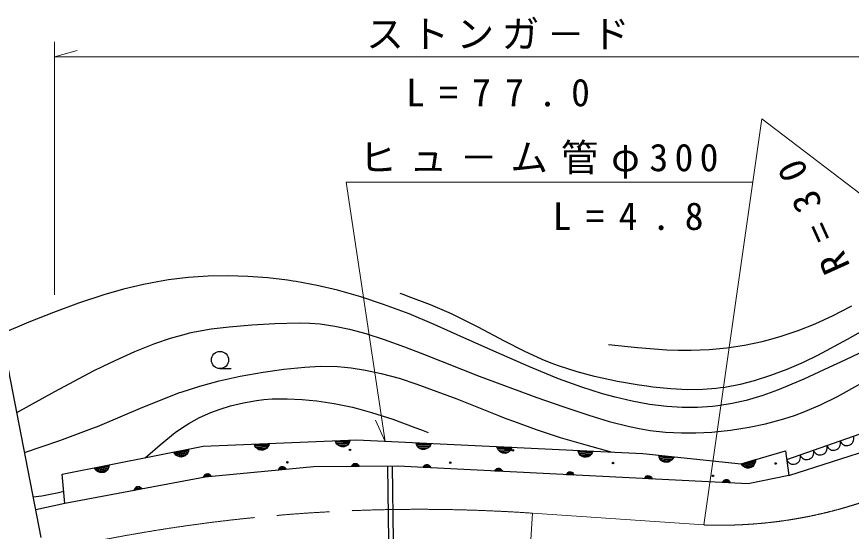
# Model space of a CAD drawing. Units: millimetres, scale not verified. Extents: x 40000 to 680000, y 20000 to 380000.
# Drawn here: x 67746 to 123205, y 269796 to 303981 of the extents above; entities that cross this region are included whole.
import ezdxf

# ---------------------------------------------------------------- set-up
doc = ezdxf.new("R2010")
doc.units = ezdxf.units.MM
doc.header["$LTSCALE"] = 1000
doc.linetypes.add('CHAIN', pattern=[18.5, 12, -1.5, 3.5, -1.5])
for name, color, linetype, lineweight in [('M-BGD', 7, 'Continuous', 25), ('M-BMK', 2, 'CHAIN', 13), ('M-BMK-OTRS', 5, 'Continuous', 25), ('M-OTRS', 6, 'Continuous', 25), ('M-STR-HTXT', 7, 'Continuous', 13), ('M-STR-STR3', 7, 'Continuous', 25)]:
    doc.layers.add(name, color=color, linetype=linetype, lineweight=lineweight)
doc.styles.add('ＭＳ ゴシック', font='')
doc.styles.get('ＭＳ ゴシック').set_extended_font_data('MS Gothic')

msp = doc.modelspace()

# ---------------------------------------------------------------- linework, layer by layer
at = {"layer": 'M-BGD'}
for p, q in [((81254, 280607), (82003, 280607)), ((92385, 274107), (92459, 269155)), ((92685, 274112), (92759, 269159)), ((70944, 271649), (69014, 271218))]:
    msp.add_line(p, q, dxfattribs=at)
for points in [[(123753, 281620), (122776, 281173), (121703, 280675), (120052, 279907), (118308, 279162), (117317, 278811), (116223, 278491), (115285, 278277), (114338, 278123), (114165, 278101), (113992, 278083), (112982, 278013), (111968, 278013), (110953, 278076), (109796, 278219), (108646, 278430), (107508, 278700), (107085, 278815), (106664, 278937), (105300, 279370), (103740, 279935), (101770, 280735), (99608, 281686), (97667, 282566), (95495, 283531), (93821, 284232), (92127, 284869), (90604, 285372), (89063, 285809), (87701, 286130), (86325, 286390), (86127, 286422), (85731, 286481), (84423, 286637), (83107, 286731), (81786, 286765), (80466, 286736), (79149, 286645), (77841, 286491), (77099, 286375), (76177, 286200), (74844, 285887), (73527, 285513), (71854, 284959), (70198, 284341), (68555, 283680), (66736, 282920)], [(124891, 283644), (122939, 282533), (120957, 281480), (120005, 281020), (118912, 280542), (117841, 280138), (116750, 279792), (115827, 279556), (114801, 279359), (114519, 279319), (114236, 279283), (113336, 279215), (112331, 279203), (111223, 279257), (110015, 279380), (109613, 279434), (109111, 279508), (107678, 279754), (106134, 280087), (104995, 280390), (103752, 280790), (103263, 280970), (102658, 281213), (101462, 281761), (100170, 282425), (98420, 283364), (96645, 284247), (95249, 284838), (93761, 285398), (93489, 285497), (93218, 285596)], [(107061, 282216), (109001, 282003), (110942, 281852), (111698, 281824), (112563, 281820), (113749, 281871), (114932, 281986), (116107, 282167), (117272, 282412), (117848, 282559), (118534, 282755), (119679, 283140), (120802, 283584), (121993, 284125), (123157, 284722), (123245, 284769)], [(67756, 277678), (70285, 279089), (72848, 280445), (73498, 280769), (74286, 281148), (75596, 281740), (76929, 282272), (77970, 282627), (79026, 282922), (79239, 282973), (79560, 283043), (80671, 283236), (81870, 283377), (82624, 283444), (83381, 283503), (84902, 283605), (86506, 283646), (87214, 283625), (87918, 283571), (88892, 283431), (89856, 283230), (90948, 282938), (92166, 282546), (93506, 282054), (94837, 281530), (98467, 280110), (102308, 278678), (104029, 278076), (105766, 277502), (107104, 277096), (108458, 276752), (109101, 276618), (109830, 276495), (110867, 276380), (111912, 276329), (112880, 276333), (113930, 276387), (115175, 276513), (116410, 276705), (117509, 276936), (118711, 277260), (119421, 277489), (120121, 277744), (121164, 278193), (122296, 278750), (123843, 279606)], [(118910, 274564), (125122, 276730), (128966, 279239), (132889, 282727)], [(68270, 275038), (70604, 275834), (72918, 276688), (73117, 276767), (73416, 276887), (75980, 277979), (78562, 279008), (78667, 279045), (79924, 279446), (81201, 279787), (82604, 280098), (84134, 280376), (85506, 280576), (86884, 280710), (87917, 280755), (89061, 280734), (89517, 280702), (89971, 280656), (90928, 280510), (91961, 280287), (93154, 279959), (94332, 279577), (96995, 278585), (99754, 277493), (100257, 277297), (100761, 277105), (102273, 276553), (103863, 276026), (105554, 275531), (107323, 275055)], [(76289, 274681), (77270, 275543), (78285, 276354), (78696, 276645), (79180, 276956), (79903, 277351), (80656, 277691), (81265, 277919), (81943, 278130), (82806, 278339), (83680, 278489), (84175, 278547), (84728, 278590), (85720, 278604), (86709, 278557), (87174, 278516), (87696, 278457), (88849, 278282), (90064, 278032), (90701, 277874), (91332, 277698), (92743, 277241), (94209, 276700), (94647, 276532), (95084, 276363)], [(70868, 272439), (70427, 272332), (69967, 272231), (69422, 272136), (68851, 272054)]]:
    msp.add_lwpolyline(points, dxfattribs=at)
msp.add_circle((81253, 281177), 570, dxfattribs=at)
for centre in [(122016, 275647), (122903, 275957), (120241, 275028), (121129, 275338), (119354, 274719)]:
    msp.add_arc(centre, 470, 199.2265, 19.2265, dxfattribs=at)
at = {"layer": 'M-BMK'}
msp.add_line((102025, 270999), (113395, 270217), dxfattribs=at)
for centre, radius, start, end in [((114466, 300198), 30000, 267.9553, 321.3786), ((94493, 161257), 110000, 86.07388, 100.92432)]:
    msp.add_arc(centre, radius, start, end, dxfattribs=at)
at = {"layer": 'M-BMK-OTRS'}
for points in [[(119054, 273512), (124864, 275363), (128533, 277809), (133598, 281760)], [(119054, 273512), (116343, 272952), (93066, 274113), (87473, 274089), (80266, 273398), (70944, 271649)]]:
    msp.add_lwpolyline(points, dxfattribs=at)
at = {"layer": 'M-OTRS'}
msp.add_line((69372, 269380), (64279, 295538), dxfattribs=at)
at = {"layer": 'M-STR-HTXT'}
for p, q in [((70261, 285508), (70261, 302313)), ((70261, 301313), (71761, 301733)), ((70261, 301313), (129179, 301313)), ((92238, 275767), (91599, 277188)), ((99968, 241505), (102025, 270999))]:
    msp.add_line(p, q, dxfattribs=at)
for points in [[(137904, 281472), (117269, 297203), (113395, 270217)], [(92238, 275767), (89642, 292987), (116652, 292987)]]:
    msp.add_lwpolyline(points, dxfattribs=at)
at = {"layer": 'M-STR-STR3'}
for p, q in [((88949, 275750), (89868, 275788)), ((89851, 275728), (88971, 275691)), ((88994, 275632), (89833, 275667)), ((78238, 275004), (79140, 275182)), ((79132, 275120), (78269, 274949)), ((83571, 275525), (84490, 275563)), ((84473, 275502), (83594, 275465)), ((83616, 275406), (84456, 275442)), ((84398, 275379), (83679, 275349)), ((83741, 275292), (84341, 275317)), ((84243, 275253), (83844, 275236)), ((89776, 275604), (89056, 275574)), ((89119, 275517), (89718, 275542)), ((89621, 275478), (89221, 275461)), ((94320, 275617), (95239, 275573)), ((95216, 275514), (94337, 275556)), ((94355, 275495), (95194, 275455)), ((95131, 275398), (94412, 275432)), ((94469, 275369), (95068, 275341)), ((94965, 275285), (94566, 275305)), ((99697, 275360), (100616, 275316)), ((100593, 275257), (99714, 275299)), ((99731, 275238), (100570, 275198)), ((100507, 275141), (99788, 275175)), ((99845, 275112), (100444, 275083)), ((105073, 275102), (105992, 275058)), ((78300, 274894), (79124, 275057)), ((79077, 274986), (78371, 274847)), ((78441, 274800), (79030, 274916)), ((78943, 274838), (78551, 274760)), ((100341, 275028), (99942, 275047)), ((105969, 275000), (105090, 275042)), ((105107, 274981), (105946, 274941)), ((105883, 274884), (105164, 274918)), ((105221, 274855), (105820, 274826)), ((105718, 274771), (105318, 274790)), ((110441, 274785), (111356, 274691)), ((111330, 274633), (110455, 274723)), ((110469, 274662), (111304, 274575)), ((111238, 274522), (110522, 274596)), ((110576, 274530), (111173, 274468)), ((72957, 273962), (73860, 274140)), ((73852, 274078), (72989, 273907)), ((73020, 273852), (73844, 274015)), ((85604, 273990), (85186, 273950)), ((85212, 273993), (85570, 274027)), ((85527, 274063), (85248, 274036)), ((85305, 274072), (85464, 274087)), ((90020, 274140), (90480, 274142)), ((90460, 274182), (90040, 274180)), ((90070, 274220), (90430, 274222)), ((90389, 274262), (90109, 274260)), ((90169, 274291), (90329, 274291)), ((94776, 274068), (95235, 274045)), ((95217, 274086), (94798, 274107)), ((94830, 274146), (95189, 274128)), ((95151, 274170), (94872, 274184)), ((94933, 274211), (95093, 274203)), ((99691, 273973), (99850, 273965)), ((111067, 274419), (110669, 274460)), ((115932, 274237), (116816, 274491)), ((116814, 274427), (115968, 274184)), ((116004, 274132), (116811, 274364)), ((116770, 274290), (116078, 274091)), ((116152, 274050), (116729, 274216)), ((116649, 274130), (116265, 274020)), ((70944, 271649), (70757, 273589)), ((73797, 273944), (73090, 273805)), ((73161, 273758), (73749, 273874)), ((73663, 273796), (73271, 273718)), ((80185, 273431), (80643, 273475)), ((80620, 273513), (80201, 273473)), ((80228, 273515), (80586, 273550)), ((80542, 273586), (80263, 273559)), ((80320, 273594), (80480, 273610)), ((85170, 273908), (85628, 273952)), ((99533, 273831), (99993, 273808)), ((99975, 273849), (99555, 273870)), ((99587, 273908), (99947, 273890)), ((99909, 273932), (99629, 273946)), ((104291, 273594), (104750, 273570)), ((104732, 273611), (104313, 273632)), ((104345, 273671), (104704, 273653)), ((104666, 273695), (104387, 273709)), ((104448, 273736), (104608, 273728)), ((109868, 273435), (109589, 273449)), ((109650, 273476), (109810, 273468)), ((109493, 273334), (109952, 273311)), ((109934, 273352), (109515, 273373)), ((109547, 273411), (109906, 273393)), ((114677, 273075), (115136, 273052)), ((115118, 273093), (114699, 273114)), ((114731, 273153), (115090, 273135)), ((115052, 273177), (114773, 273191)), ((114834, 273217), (114994, 273210)), ((75582, 272560), (76034, 272645)), ((76007, 272680), (75594, 272603)), ((75616, 272648), (75970, 272714)), ((75923, 272746), (75648, 272695)), ((75701, 272735), (75859, 272765))]:
    msp.add_line(p, q, dxfattribs=at)
msp.add_lwpolyline([(70757, 273589), (80141, 275441), (90327, 275868), (109358, 274958), (115877, 274283), (118833, 275132), (119054, 273512)], dxfattribs=at)
for points in [[(89906, 275850), (89871, 275729), (89815, 275626), (89719, 275522), (89622, 275458), (89504, 275413), (89344, 275406), (89222, 275441), (89120, 275497), (89016, 275593), (88952, 275690), (88907, 275808)], [(95282, 275631), (95236, 275513), (95172, 275416), (95067, 275321), (94964, 275266), (94843, 275231), (94683, 275239), (94565, 275285), (94468, 275349), (94373, 275454), (94317, 275557), (94283, 275678)], [(79168, 275249), (79152, 275123), (79113, 275014), (79034, 274896), (78947, 274818), (78837, 274756), (78680, 274725), (78555, 274741), (78445, 274780), (78328, 274859), (78250, 274945), (78187, 275055)], [(84528, 275625), (84493, 275503), (84437, 275401), (84342, 275297), (84244, 275233), (84126, 275187), (83966, 275181), (83844, 275216), (83742, 275272), (83638, 275367), (83574, 275465), (83529, 275583)], [(100658, 275374), (100613, 275256), (100548, 275159), (100443, 275064), (100341, 275008), (100219, 274974), (100059, 274982), (99941, 275028), (99844, 275092), (99749, 275197), (99694, 275300), (99659, 275421)], [(106035, 275117), (105989, 274999), (105924, 274902), (105820, 274807), (105717, 274751), (105595, 274717), (105435, 274725), (105317, 274770), (105220, 274835), (105125, 274940), (105070, 275042), (105036, 275164)], [(111402, 274746), (111350, 274631), (111280, 274538), (111170, 274448), (111065, 274399), (110941, 274372), (110782, 274388), (110667, 274440), (110574, 274510), (110485, 274620), (110435, 274726), (110408, 274849)], [(116838, 274559), (116833, 274433), (116803, 274320), (116734, 274197), (116655, 274111), (116550, 274040), (116397, 273995), (116270, 274001), (116158, 274031), (116034, 274099), (115949, 274179), (115877, 274283)], [(73888, 274207), (73871, 274081), (73832, 273972), (73753, 273854), (73667, 273776), (73557, 273713), (73400, 273682), (73274, 273699), (73165, 273738), (73047, 273817), (72969, 273903), (72906, 274013)], [(85154, 273867), (85168, 273928), (85193, 273981), (85238, 274035), (85285, 274070), (85343, 274096), (85422, 274103), (85484, 274089), (85537, 274064), (85591, 274019), (85626, 273972), (85651, 273914)], [(90000, 274100), (90020, 274160), (90050, 274210), (90099, 274260), (90149, 274291), (90209, 274311), (90289, 274311), (90349, 274292), (90399, 274262), (90450, 274212), (90480, 274162), (90500, 274102)], [(94754, 274029), (94777, 274088), (94809, 274137), (94862, 274184), (94913, 274212), (94974, 274229), (95054, 274225), (95113, 274202), (95161, 274169), (95209, 274117), (95236, 274065), (95253, 274004)], [(99511, 273792), (99534, 273851), (99567, 273899), (99619, 273947), (99671, 273974), (99732, 273991), (99811, 273987), (99870, 273964), (99919, 273932), (99966, 273879), (99994, 273828), (100011, 273767)], [(80169, 273389), (80183, 273451), (80208, 273503), (80253, 273558), (80300, 273593), (80358, 273618), (80438, 273626), (80500, 273612), (80552, 273587), (80607, 273542), (80641, 273495), (80667, 273437)], [(104269, 273554), (104292, 273613), (104324, 273662), (104377, 273709), (104428, 273737), (104489, 273754), (104569, 273750), (104628, 273727), (104676, 273694), (104724, 273642), (104751, 273591), (104768, 273530)], [(109471, 273295), (109494, 273354), (109526, 273402), (109579, 273450), (109630, 273477), (109691, 273494), (109771, 273490), (109830, 273467), (109878, 273435), (109926, 273382), (109953, 273331), (109970, 273270)], [(114655, 273036), (114678, 273095), (114710, 273144), (114763, 273191), (114814, 273218), (114875, 273235), (114955, 273232), (115014, 273209), (115062, 273176), (115110, 273124), (115137, 273072), (115154, 273011)], [(75569, 272517), (75578, 272580), (75598, 272634), (75638, 272693), (75682, 272732), (75737, 272762), (75816, 272777), (75878, 272768), (75933, 272748), (75991, 272708), (76030, 272665), (76061, 272609)]]:
    msp.add_lwpolyline(points, close=True, dxfattribs=at)
for centre in [(89898, 275204), (100715, 275177), (85736, 274383), (96552, 274355), (107369, 274328), (118186, 274300), (114023, 273479)]:
    msp.add_circle(centre, 50, dxfattribs=at)

# ---------------------------------------------------------------- texts
at = {"layer": 'M-STR-HTXT', "char_height": 1833, "attachment_point": 7, "style": 'ＭＳ ゴシック'}
for s, insert in [('\\T1.2;ストンガ－ド', (90970, 301813)), ('\\T1.76;L=77.0', (93616, 298000)), ('\\T1.34;ヒュ－ム管φ300', (90498, 293216)), ('\\T1.76;L=4.8', (103359, 289788))]:
    msp.add_mtext(s, dxfattribs=dict(at, insert=insert))
at = {"layer": 'M-STR-HTXT', "insert": (123186, 287430), "char_height": 1833, "attachment_point": 7, "rotation": 114.3, "style": 'ＭＳ ゴシック'}
msp.add_mtext('\\T1.8;R=30', dxfattribs=at)

doc.saveas('drawing.dxf')
